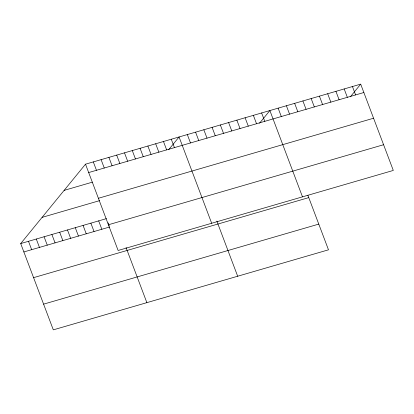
<?xml version="1.0" encoding="UTF-8"?>
<svg xmlns="http://www.w3.org/2000/svg" width="414" height="414" viewBox="0 0 414 414"><rect width="100%" height="100%" fill="white"/><g stroke="black" fill="none" stroke-linecap="round" stroke-linejoin="round"><path stroke-width="0.62" d="M307.881 195.279L328.488 249.818L53.308 329.86L20.7 243.567L85.512 164.182L360.692 84.14L393.3 170.433L118.119 250.475L85.512 164.182M168.736 149.63L179.071 136.967L211.678 223.265M259.547 123.217L269.881 110.554L302.489 196.847M350.353 96.804L360.692 84.14M88.679 172.56L363.859 92.519M64.123 190.378L92.312 182.181M98.392 198.275L373.573 118.233M42.088 217.371L99.665 200.624M20.7 243.567L106.465 218.618M108.401 224.766L383.587 144.724M23.867 251.945L109.632 226.996M33.581 277.654L308.766 197.613M43.594 304.15L318.775 224.103M352.438 86.542L355.605 94.92M344.179 88.943L347.346 97.321M335.925 91.344L339.092 99.722M327.671 93.745L330.838 102.123M319.417 96.146L322.578 104.525M311.157 98.548L314.324 106.926M302.903 100.949L306.07 109.327M294.649 103.35L297.816 111.728M286.395 105.751L289.557 114.129M278.136 108.152L281.303 116.531M261.627 112.955L264.794 121.333M253.373 115.356L256.535 123.734M245.114 117.757L248.281 126.135M236.86 120.158L240.027 128.537M228.606 122.56L231.773 130.938M220.351 124.961L223.513 133.339M212.092 127.362L215.259 135.74M203.838 129.763L207.005 138.141M195.584 132.164L198.751 140.543M187.33 134.566L190.492 142.949M216.848 221.107L237.677 276.231M171.277 139.239L174.439 147.617M163.478 141.505L166.645 149.884M155.68 143.772L158.847 152.15M147.886 146.038L151.053 154.417M140.087 148.31L143.254 156.689M132.289 150.577L135.456 158.955M124.495 152.844L127.662 161.222M116.696 155.11L119.863 163.489M108.903 157.382L112.065 165.76M101.104 159.649L104.271 168.027M126.042 247.52L146.872 302.644M93.305 161.915L96.472 170.294M108.049 222.81L109.177 225.801M98.667 220.885L101.834 229.268M90.873 223.156L94.04 231.535M83.074 225.423L86.241 233.801M75.276 227.69L78.443 236.068M67.482 229.956L70.649 238.34M59.683 232.228L62.85 240.606M51.89 234.495L55.052 242.873M44.091 236.761L47.258 245.14M36.292 239.028L39.459 247.412M28.499 241.3L31.661 249.678"/></g></svg>
